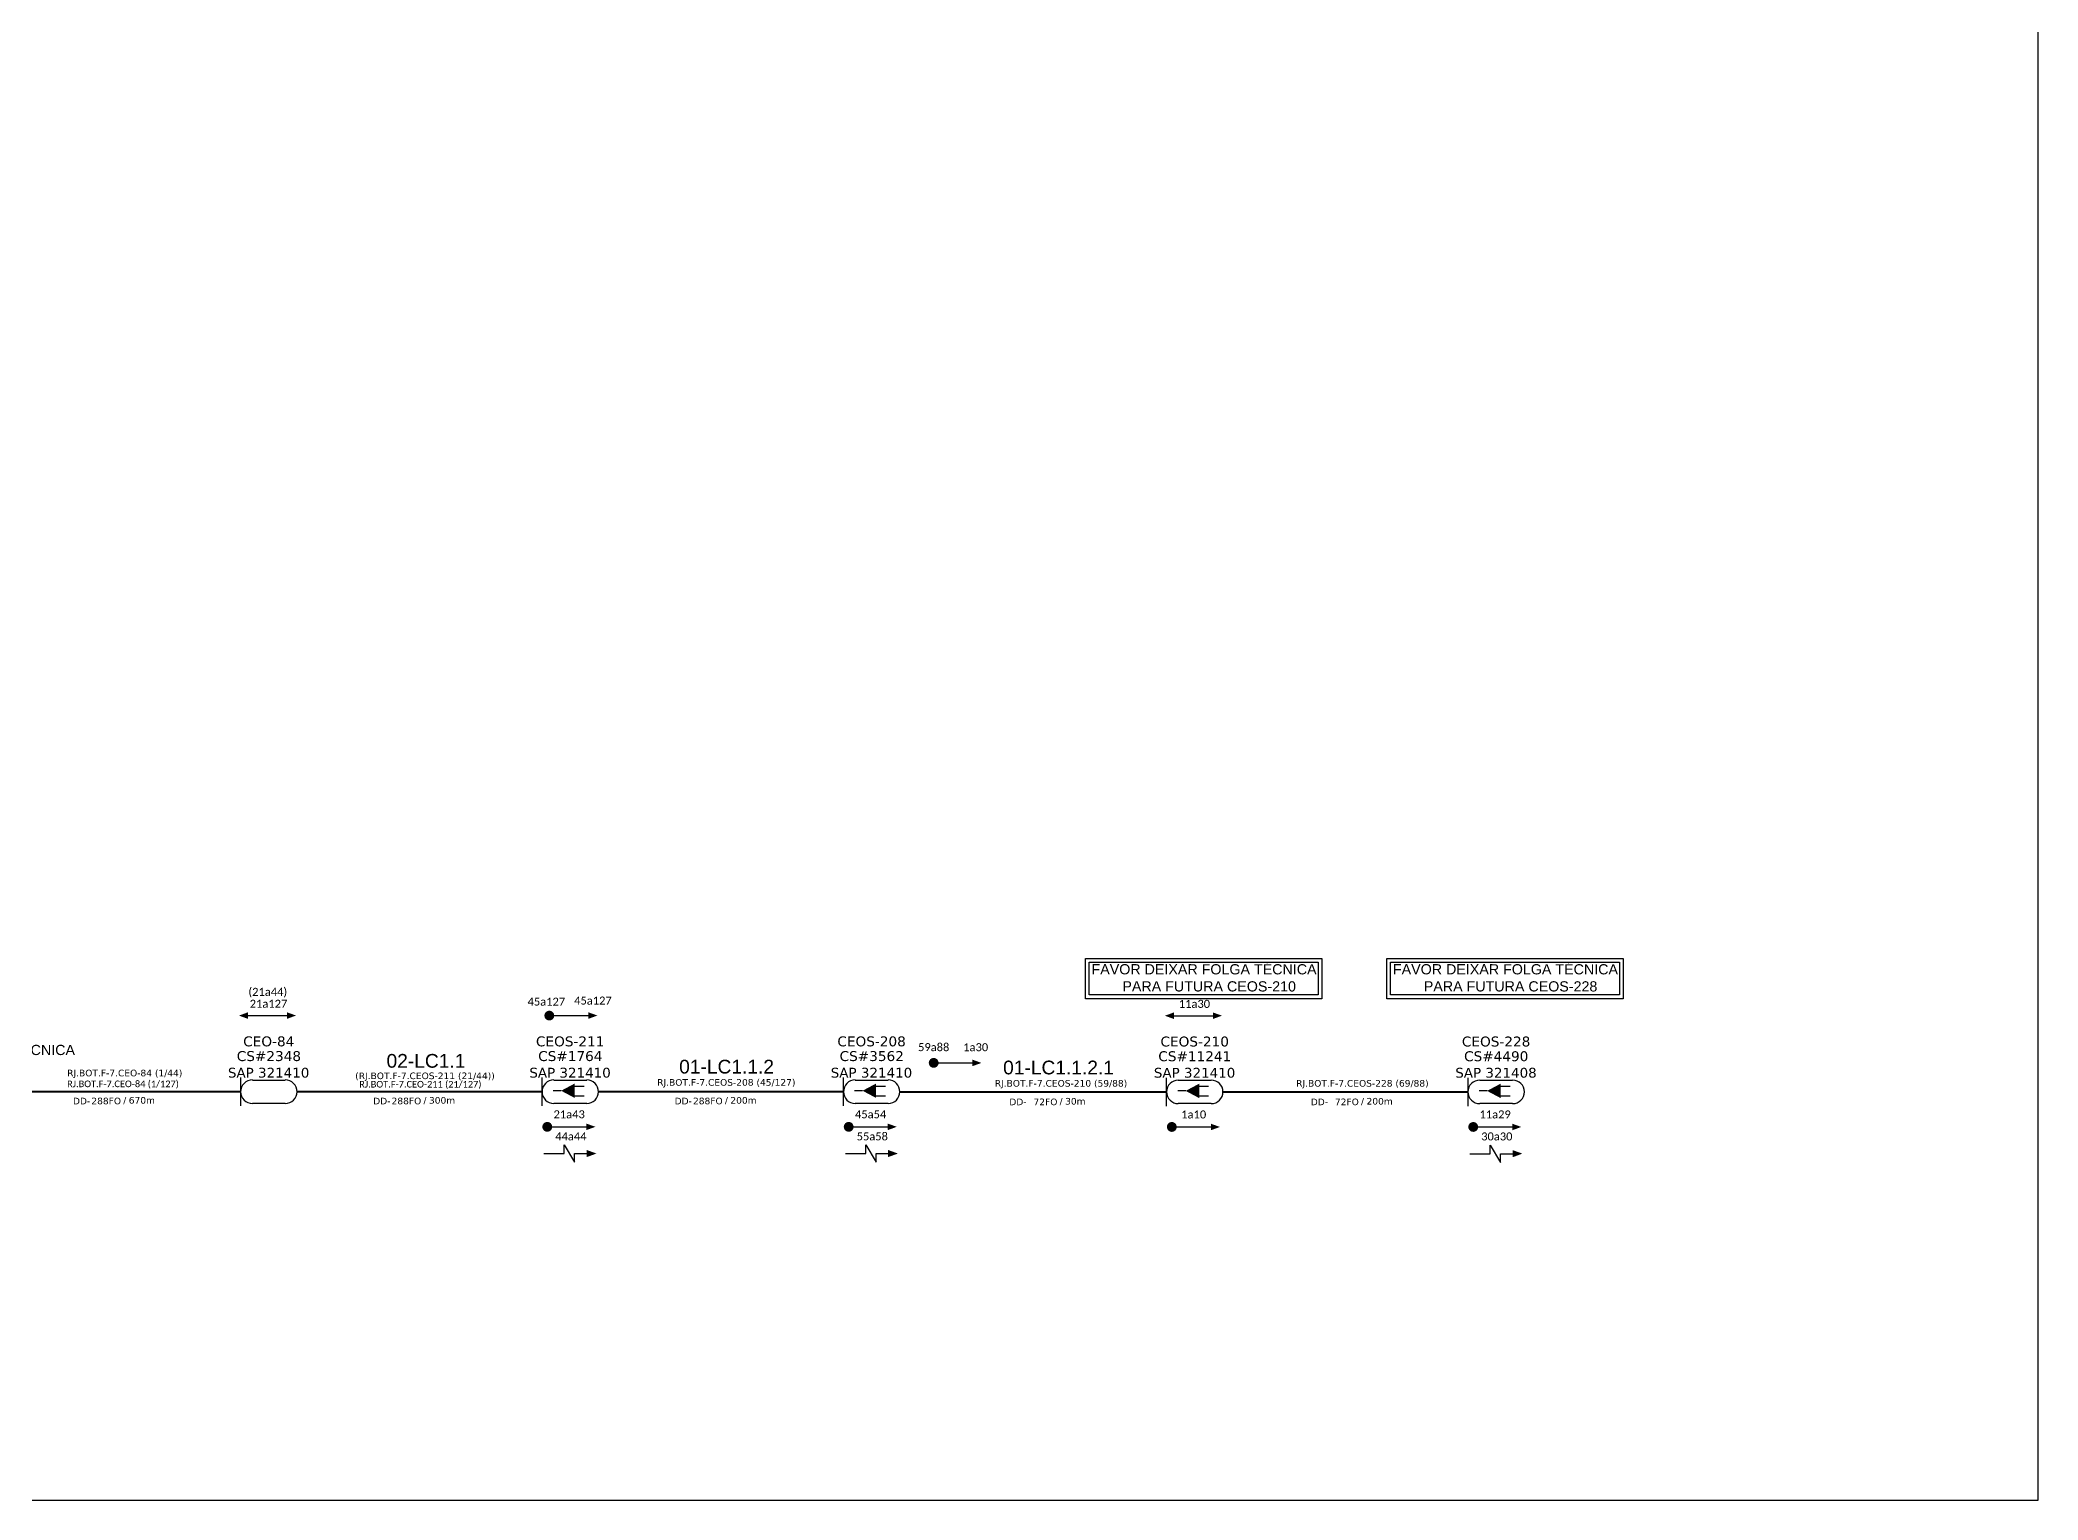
# Model space of a CAD drawing. Header units: metres. Extents: x 8.2 to 67.7, y 13.1 to 54.8.
# Drawn here: x 39.12 to 67.66, y 13.11 to 33.96 of the extents above; entities that cross this region are included whole.
import ezdxf
from ezdxf.enums import TextEntityAlignment as Align

# ---------------------------------------------------------------- set-up
doc = ezdxf.new("R2010")
doc.units = ezdxf.units.M
doc.linetypes.add('ARILSUPP', pattern=[2.98, 1.42, -0.71, 0.14, -0.71])
for name, color, linetype in [('20.4-CEOS', 1, 'Continuous'), ('20.5-CABO AÉREO', 1, 'Continuous'), ('CEO', 1, 'Continuous'), ('LC1', 3, 'Continuous'), ('SETA', 7, 'Continuous')]:
    doc.layers.add(name, color=color, linetype=linetype)
doc.layers.add('40.1-ETIQUETAS', color=1, linetype='Continuous', lineweight=20)
doc.styles.add('ARIAL', font='arial.ttf')
doc.styles.add('siredit', font='verdana.ttf')

# ---------------------------------------------------------------- blocks, each defined once
blk = doc.blocks.new('ETIQUETA_RS5F')
at = {"layer": '40.1-ETIQUETAS', "color": 0, "style": 'siredit'}
blk.add_text('/', height=1.5, dxfattribs=at).set_placement((1.58, -1.95), align=Align.MIDDLE_RIGHT)
for tag, p in [('ETIQUETA_R_PRIMARIA', (1.21, 4.1)), ('ETIQUETA_R_SECUNDARIA', (1.21, 2.1)), ('F_ATIVAS/F_MORTAS', (1.14, -4.24))]:
    blk.add_attdef(tag, text='', height=1.5, dxfattribs=at).set_placement(p, align=Align.MIDDLE_CENTER)
for tag, p in [('TIPO_CABO', (-6.58, -2.12)), ('CAP_CABO', (0.4, -2.09))]:
    blk.add_attdef(tag, text='', height=1.5, dxfattribs=at).set_placement(p, align=Align.MIDDLE_RIGHT)
blk.add_attdef('METROS', text='', height=1.5, dxfattribs=at).set_placement((2.14, -1.95), align=Align.MIDDLE_LEFT)
for tag, p in [('FUSÃO_1', (0.85, -8.39)), ('FUSÃO_2', (0.85, -10.6)), ('FUSÃO_3', (0.85, -12.93)), ('FUSÃO_4', (0.85, -15.14)), ('FUSÃO_5', (0.85, -17.16))]:
    blk.add_attdef(tag, text='', height=1.5, dxfattribs=at).set_placement(p, align=Align.CENTER)

msp = doc.modelspace()

# ---------------------------------------------------------------- linework, layer by layer
at = {"color": 7}
msp.add_lwpolyline([(8.619, 13.113), (67.657, 13.113), (67.657, 54.812), (8.619, 54.812)], close=True, dxfattribs=at)
at = {"color": 0, "ltscale": 9e-07}
for points in [[(54.05, 20.847), (57.428, 20.847), (57.428, 20.272), (54.05, 20.272)], [(58.355, 20.847), (61.733, 20.847), (61.733, 20.272), (58.355, 20.272)], [(54.104, 20.793), (57.374, 20.793), (57.374, 20.326), (54.104, 20.326)], [(58.409, 20.793), (61.679, 20.793), (61.679, 20.326), (58.409, 20.326)]]:
    msp.add_lwpolyline(points, close=True, dxfattribs=at)
at = {"color": 0}
for points in [[(42.089, 20.031), (42.648, 20.031)], [(46.394, 20.031), (46.953, 20.031)], [(55.314, 20.03), (55.873, 20.03)], [(46.365, 18.442), (46.924, 18.442)], [(50.67, 18.442), (51.229, 18.442)], [(55.285, 18.441), (55.844, 18.441)], [(59.59, 18.441), (60.149, 18.441)], [(46.608, 18.06), (46.608, 18.184), (46.756, 17.937), (46.756, 18.06)], [(50.913, 18.06), (50.913, 18.184), (51.061, 17.937), (51.061, 18.06)], [(59.833, 18.059), (59.833, 18.183), (59.981, 17.935), (59.981, 18.059)]]:
    msp.add_lwpolyline(points, dxfattribs=at)
at = {"color": 0, "const_width": 0.07}
for points in [[(46.359, 20.031, 1), (46.429, 20.031, 1)], [(51.849, 19.356, 1), (51.919, 19.356, 1)], [(46.33, 18.442, 1), (46.4, 18.443, 1)], [(50.635, 18.442, 1), (50.705, 18.443, 1)], [(55.25, 18.441, 1), (55.32, 18.441, 1)], [(59.555, 18.441, 1), (59.625, 18.441, 1)]]:
    msp.add_lwpolyline(points, format="xyb", close=True, dxfattribs=at)
at = {"layer": '20.4-CEOS', "color": 0}
for p, q in [((42.153, 19.111), (42.623, 19.111)), ((46.458, 19.111), (46.928, 19.111)), ((50.763, 19.111), (51.233, 19.111)), ((55.378, 19.11), (55.848, 19.11)), ((59.683, 19.11), (60.153, 19.11)), ((42.623, 18.776), (42.153, 18.776)), ((46.928, 18.776), (46.458, 18.776)), ((51.233, 18.776), (50.763, 18.776)), ((55.848, 18.775), (55.378, 18.775)), ((60.153, 18.775), (59.683, 18.775))]:
    msp.add_line(p, q, dxfattribs=at)
for points in [[(41.986, 18.742), (41.986, 19.146)], [(46.291, 18.742), (46.291, 19.146)], [(50.596, 18.742), (50.596, 19.146)], [(55.211, 18.74), (55.211, 19.144)], [(59.516, 18.74), (59.516, 19.144)], [(46.563, 18.958), (46.45, 18.958)], [(46.748, 19.024), (46.891, 19.024)], [(46.748, 18.885), (46.891, 18.885)], [(50.868, 18.958), (50.755, 18.958)], [(51.053, 19.024), (51.196, 19.024)], [(51.053, 18.885), (51.196, 18.885)], [(55.483, 18.956), (55.37, 18.956)], [(55.668, 19.023), (55.811, 19.023)], [(55.668, 18.883), (55.811, 18.883)], [(59.788, 18.956), (59.675, 18.956)], [(59.973, 19.023), (60.116, 19.023)], [(59.973, 18.883), (60.116, 18.883)]]:
    msp.add_lwpolyline(points, dxfattribs=at)
for points in [[(46.563, 18.958, 0, 0.207, 0), (46.757, 18.958, 0.207, 0.207, 0)], [(50.868, 18.958, 0, 0.207, 0), (51.062, 18.958, 0.207, 0.207, 0)], [(55.483, 18.956, 0, 0.207, 0), (55.677, 18.956, 0.207, 0.207, 0)], [(59.788, 18.956, 0, 0.207, 0), (59.982, 18.956, 0.207, 0.207, 0)]]:
    msp.add_lwpolyline(points, format="xyseb", dxfattribs=at)
for centre, start, end in [((42.153, 18.944), 90, 270), ((42.623, 18.944), 270, 90), ((46.458, 18.944), 90, 270), ((46.928, 18.944), 270, 90), ((50.763, 18.944), 90, 270), ((51.233, 18.944), 270, 90), ((55.378, 18.942), 90, 270), ((55.848, 18.942), 270, 90), ((59.683, 18.942), 90, 270), ((60.153, 18.942), 270, 90)]:
    msp.add_arc(centre, 0.168, start, end, dxfattribs=at)
at = {"layer": '20.5-CABO AÉREO', "color": 0, "ltscale": 8, "const_width": 0.028}
for points in [[(38.486, 18.944), (41.986, 18.944)], [(42.791, 18.944), (46.291, 18.944)], [(47.096, 18.944), (50.596, 18.944)], [(51.401, 18.942), (55.211, 18.942)], [(56.016, 18.942), (59.516, 18.942)]]:
    msp.add_lwpolyline(points, dxfattribs=at)
at = {"layer": 'SETA', "color": 0}
for points in [[(51.884, 19.356), (52.486, 19.355)], [(46.318, 18.06), (46.608, 18.06)], [(46.756, 18.06), (46.98, 18.06)], [(50.623, 18.06), (50.913, 18.06)], [(51.061, 18.06), (51.285, 18.06)], [(59.543, 18.059), (59.833, 18.059)], [(59.981, 18.059), (60.204, 18.059)]]:
    msp.add_lwpolyline(points, dxfattribs=at)
for points in [[(42.089, 19.985), (41.961, 20.031), (42.089, 20.078)], [(42.647, 20.078), (42.776, 20.032), (42.648, 19.985)], [(46.952, 20.078), (47.081, 20.032), (46.953, 19.985)], [(55.314, 19.983), (55.186, 20.029), (55.314, 20.076)], [(55.872, 20.076), (56.001, 20.03), (55.873, 19.983)], [(52.438, 19.402), (52.566, 19.355), (52.437, 19.309)], [(46.923, 18.489), (47.052, 18.443), (46.924, 18.396)], [(51.228, 18.489), (51.357, 18.443), (51.229, 18.396)], [(55.843, 18.487), (55.972, 18.441), (55.844, 18.394)], [(60.148, 18.487), (60.277, 18.441), (60.149, 18.394)], [(46.926, 18.113), (47.068, 18.061), (46.926, 18.01)], [(51.231, 18.113), (51.373, 18.061), (51.231, 18.01)], [(60.151, 18.111), (60.292, 18.06), (60.151, 18.008)]]:
    msp.add_solid(points, dxfattribs=at)

# ---------------------------------------------------------------- block references
at = {"layer": '40.1-ETIQUETAS', "color": 0}
ref = msp.add_blockref('ETIQUETA_RS5F', (40.252, 18.944), dxfattribs=dict(at, xscale=0.0630000000001019, yscale=0.0630000000001019, zscale=0.0630000000000004))
ref.add_attrib('ETIQUETA_R_SECUNDARIA', 'RJ.BOT.F-7.CEO-84 (1/44)', dxfattribs={"color": 0, "height": 0.0945, "style": 'siredit'}).set_placement((40.33, 19.211), align=Align.MIDDLE_CENTER)
ref.add_attrib('TIPO_CABO', 'DD-', dxfattribs={"color": 0, "height": 0.0945, "style": 'siredit'}).set_placement((39.837, 18.811), align=Align.MIDDLE_RIGHT)
ref.add_attrib('CAP_CABO', '288FO', dxfattribs={"color": 0, "height": 0.0945, "style": 'siredit'}).set_placement((40.277, 18.812), align=Align.MIDDLE_RIGHT)
ref.add_attrib('METROS', '670m', dxfattribs={"color": 0, "height": 0.0945, "style": 'siredit'}).set_placement((40.387, 18.821), align=Align.MIDDLE_LEFT)
ref = msp.add_blockref('ETIQUETA_RS5F', (44.54, 18.944), dxfattribs=dict(at, xscale=0.0630000000001019, yscale=0.0630000000001019, zscale=0.0630000000000004))
ref.add_attrib('ETIQUETA_R_SECUNDARIA', '(RJ.BOT.F-7.CEOS-211 (21/44))', dxfattribs={"color": 0, "height": 0.0945, "style": 'siredit'}).set_placement((44.618, 19.171), align=Align.MIDDLE_CENTER)
ref.add_attrib('TIPO_CABO', 'DD-', dxfattribs={"color": 0, "height": 0.0945, "style": 'siredit'}).set_placement((44.125, 18.811), align=Align.MIDDLE_RIGHT)
ref.add_attrib('CAP_CABO', '288FO', dxfattribs={"color": 0, "height": 0.0945, "style": 'siredit'}).set_placement((44.565, 18.812), align=Align.MIDDLE_RIGHT)
ref.add_attrib('METROS', '300m', dxfattribs={"color": 0, "height": 0.0945, "style": 'siredit'}).set_placement((44.675, 18.821), align=Align.MIDDLE_LEFT)
ref = msp.add_blockref('ETIQUETA_RS5F', (48.845, 18.944), dxfattribs=dict(at, xscale=0.0630000000001019, yscale=0.0630000000001019, zscale=0.0630000000000004))
ref.add_attrib('ETIQUETA_R_SECUNDARIA', 'RJ.BOT.F-7.CEOS-208 (45/127)', dxfattribs={"color": 0, "height": 0.0945, "style": 'siredit'}).set_placement((48.922, 19.077), align=Align.MIDDLE_CENTER)
ref.add_attrib('TIPO_CABO', 'DD-', dxfattribs={"color": 0, "height": 0.0945, "style": 'siredit'}).set_placement((48.43, 18.811), align=Align.MIDDLE_RIGHT)
ref.add_attrib('CAP_CABO', '288FO', dxfattribs={"color": 0, "height": 0.0945, "style": 'siredit'}).set_placement((48.87, 18.812), align=Align.MIDDLE_RIGHT)
ref.add_attrib('METROS', '200m', dxfattribs={"color": 0, "height": 0.0945, "style": 'siredit'}).set_placement((48.98, 18.821), align=Align.MIDDLE_LEFT)
ref = msp.add_blockref('ETIQUETA_RS5F', (53.626, 18.931), dxfattribs=dict(at, xscale=0.0630000000001019, yscale=0.0630000000001019, zscale=0.0630000000000004))
ref.add_attrib('ETIQUETA_R_SECUNDARIA', 'RJ.BOT.F-7.CEOS-210 (59/88)', dxfattribs={"color": 0, "height": 0.0945, "style": 'siredit'}).set_placement((53.702, 19.064), align=Align.MIDDLE_CENTER)
ref.add_attrib('TIPO_CABO', 'DD-', dxfattribs={"color": 0, "height": 0.0945, "style": 'siredit'}).set_placement((53.211, 18.798), align=Align.MIDDLE_RIGHT)
ref.add_attrib('CAP_CABO', '72FO', dxfattribs={"color": 0, "height": 0.0945, "style": 'siredit'}).set_placement((53.651, 18.799), align=Align.MIDDLE_RIGHT)
ref.add_attrib('METROS', '30m', dxfattribs={"color": 0, "height": 0.0945, "style": 'siredit'}).set_placement((53.761, 18.808), align=Align.MIDDLE_LEFT)
ref = msp.add_blockref('ETIQUETA_RS5F', (57.931, 18.931), dxfattribs=dict(at, xscale=0.0630000000001019, yscale=0.0630000000001019, zscale=0.0630000000000004))
ref.add_attrib('ETIQUETA_R_SECUNDARIA', 'RJ.BOT.F-7.CEOS-228 (69/88)', dxfattribs={"color": 0, "height": 0.0945, "style": 'siredit'}).set_placement((58.007, 19.064), align=Align.MIDDLE_CENTER)
ref.add_attrib('TIPO_CABO', 'DD-', dxfattribs={"color": 0, "height": 0.0945, "style": 'siredit'}).set_placement((57.516, 18.798), align=Align.MIDDLE_RIGHT)
ref.add_attrib('CAP_CABO', '72FO', dxfattribs={"color": 0, "height": 0.0945, "style": 'siredit'}).set_placement((57.956, 18.799), align=Align.MIDDLE_RIGHT)
ref.add_attrib('METROS', '200m', dxfattribs={"color": 0, "height": 0.0945, "style": 'siredit'}).set_placement((58.066, 18.808), align=Align.MIDDLE_LEFT)

# ---------------------------------------------------------------- texts
at = {"color": 0, "style": 'ARIAL'}
for s, p in [('FAVOR DEIXAR FOLGA TÉCNICA', (54.138, 20.62)), ('FAVOR DEIXAR FOLGA TÉCNICA', (58.443, 20.62)), ('PARA FUTURA CEOS-210', (54.579, 20.376)), ('PARA FUTURA CEOS-228', (58.884, 20.376)), ('DEIXAR FOLGA TÉCNICA', (37.163, 19.468))]:
    msp.add_text(s, height=0.14584, rotation=359.9867, dxfattribs=at).set_placement(p)
at = {"layer": '20.4-CEOS', "color": 0, "style": 'siredit'}
for s, height, p in [('CS#2348', 0.1419, (42.389, 19.453)), ('CS#1764', 0.1419, (46.694, 19.453)), ('CS#3562', 0.1419, (50.999, 19.453)), ('CS#11241', 0.1419, (55.613, 19.451)), ('CS#4490', 0.1419, (59.918, 19.451)), ('SAP 321410', 0.14, (42.385, 19.216)), ('SAP 321410', 0.14, (46.69, 19.216)), ('SAP 321410', 0.14, (50.995, 19.216)), ('SAP 321410', 0.14, (55.61, 19.215)), ('SAP 321408', 0.14, (59.915, 19.215))]:
    msp.add_text(s, height=height, dxfattribs=at).set_placement(p, align=Align.MIDDLE_CENTER)
at = {"layer": '40.1-ETIQUETAS', "color": 0, "width": 1.95263, "attachment_point": 5}
for s, insert, char_height, style in [('{\\fCalibri|b0|i0|c0|p34;(21a44)}', (42.373, 20.358), 0.11431, 'ARIAL'), ('{\\fCalibri|b0|i0|c0|p34;45a127}', (46.352, 20.23), 0.11431, 'ARIAL'), ('{\\fCalibri|b0|i0|c0|p34;45a127}', (47.017, 20.245), 0.11431, 'ARIAL'), ('{\\fCalibri|b0|i0|c0|p34;21a127}', (42.383, 20.2), 0.11431, 'ARIAL'), ('{\\fCalibri|b0|i0|c0|p34;11a30}', (55.608, 20.198), 0.11431, 'ARIAL'), ('{\\fCalibri|b0|i0|c0|p34;RJ.BOT.F-7.CEO-84 (1/127)}', (40.305, 19.046), 0.0945, 'siredit'), ('{\\fCalibri|b0|i0|c0|p34;RJ.BOT.F-7.CEO-211 (21/127)}', (44.552, 19.041), 0.0945, 'siredit'), ('{\\fCalibri|b0|i0|c0|p34;21a43}', (46.678, 18.621), 0.11431, 'ARIAL'), ('{\\fCalibri|b0|i0|c0|p34;45a54}', (50.983, 18.621), 0.11431, 'ARIAL'), ('{\\fCalibri|b0|i0|c0|p34;1a10}', (55.598, 18.619), 0.11431, 'ARIAL'), ('{\\fCalibri|b0|i0|c0|p34;11a29}', (59.903, 18.619), 0.11431, 'ARIAL'), ('{\\fCalibri|b0|i0|c0|p34;44a44}', (46.702, 18.306), 0.11431, 'ARIAL'), ('{\\fCalibri|b0|i0|c0|p34;55a58}', (51.007, 18.306), 0.11431, 'ARIAL'), ('{\\fCalibri|b0|i0|c0|p34;30a30}', (59.927, 18.305), 0.11431, 'ARIAL')]:
    msp.add_mtext(s, dxfattribs=dict(at, insert=insert, char_height=char_height, style=style))
at = {"layer": '40.1-ETIQUETAS', "color": 0, "char_height": 0.11431, "width": 1.95263, "attachment_point": 5, "rotation": 359.9475, "style": 'ARIAL'}
for s, insert in [('{\\fCalibri|b0|i0|c0|p34;\\C0;59a88}', (51.884, 19.58)), ('{\\fCalibri|b0|i0|c0|p34;\\C0;1a30}', (52.484, 19.579))]:
    msp.add_mtext(s, dxfattribs=dict(at, insert=insert))
at = {"layer": 'CEO', "color": 0, "style": 'siredit'}
for s, p in [('CEO-84', (42.387, 19.663)), ('CEOS-211', (46.692, 19.663)), ('CEOS-208', (50.997, 19.663)), ('CEOS-210', (55.612, 19.661)), ('CEOS-228', (59.917, 19.661))]:
    msp.add_text(s, height=0.1419, dxfattribs=at).set_placement(p, align=Align.MIDDLE_CENTER)
at = {"layer": 'LC1', "color": 0, "linetype": 'ARILSUPP', "style": 'ARIAL'}
for s, p in [('02-LC1.1', (44.632, 19.385)), ('01-LC1.1.2', (48.926, 19.302)), ('01-LC1.1.2.1', (53.667, 19.29))]:
    msp.add_text(s, height=0.196, dxfattribs=at).set_placement(p, align=Align.MIDDLE_CENTER)

doc.saveas('drawing.dxf')
